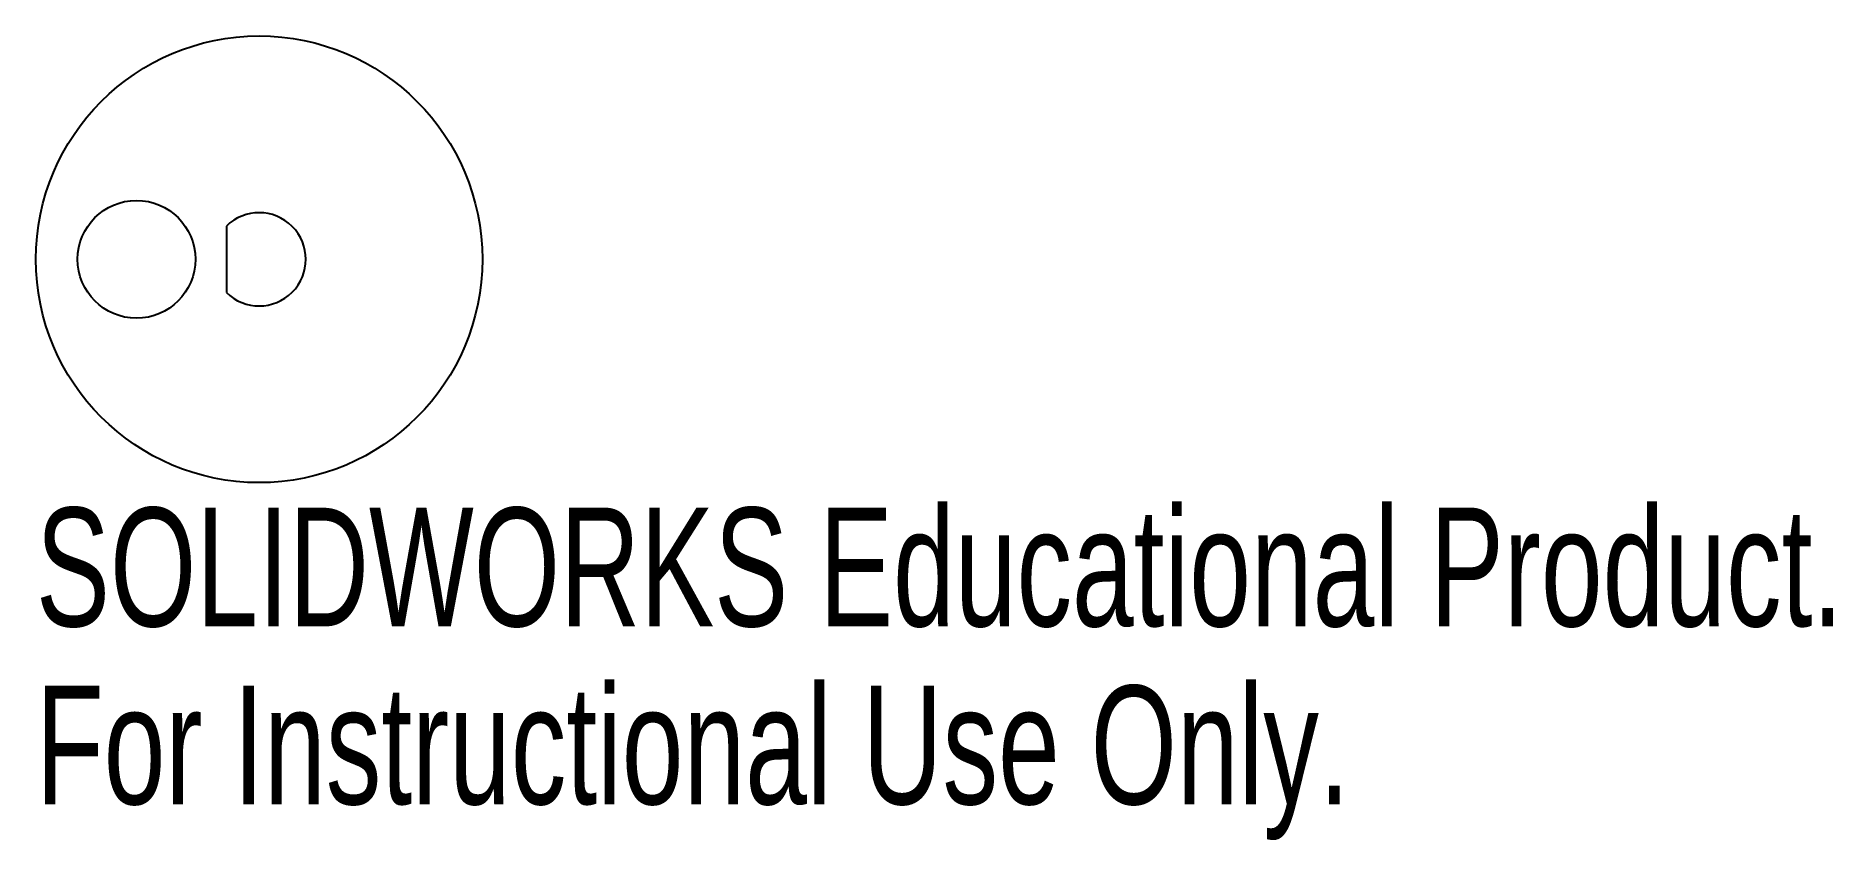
# Model space of a CAD drawing. Header units: millimetres. Extents: x -9.1 to 64.2, y -23.7 to 9.1.
import ezdxf

# ---------------------------------------------------------------- set-up
doc = ezdxf.new("R2010")
doc.units = ezdxf.units.MM
doc.styles.add('SLDTEXTSTYLE0', font='TXT', dxfattribs={"width": 0.7})

msp = doc.modelspace()

# ---------------------------------------------------------------- linework, layer by layer
at = {"color": 7, "linetype": 'Continuous', "lineweight": 25}
msp.add_line((-1.337, 1.35), (-1.337, -1.35), dxfattribs=at)
for centre, radius in [((0, 0), 9.1), ((-5, 0), 2.4)]:
    msp.add_circle(centre, radius, dxfattribs=at)
msp.add_arc((0, 0), 1.9, 225.27775, 134.72225, dxfattribs=at)

# ---------------------------------------------------------------- texts
at = {"color": 7, "linetype": 'Continuous', "char_height": 4.83362, "attachment_point": 1, "style": 'SLDTEXTSTYLE0'}
for s, insert in [('SOLIDWORKS Educational Product.', (-9.1, -10.12)), ('For Instructional Use Only.', (-9.1, -17.37))]:
    msp.add_mtext(s, dxfattribs=dict(at, insert=insert))

doc.saveas('drawing.dxf')
